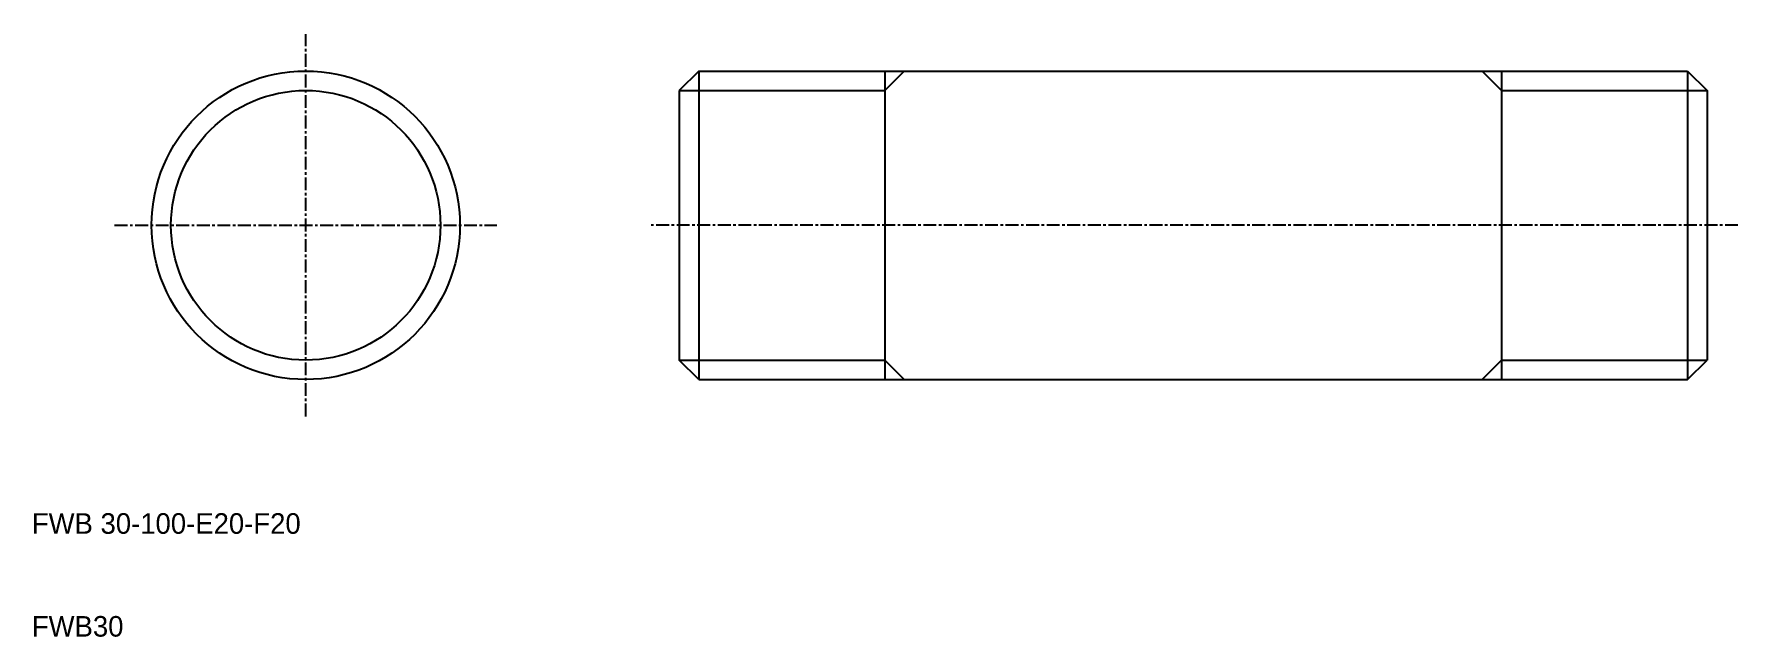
# Model space of a CAD drawing. Extents: x 10 to 176, y 10 to 69.
import ezdxf

# ---------------------------------------------------------------- set-up
doc = ezdxf.new("R2010")
doc.units = 0
doc.linetypes.add('CENTER', pattern=[2, 1.25, -0.25, 0.25, -0.25])
doc.layers.get('0').update_dxf_attribs({"linetype": 'CONTINUOUS'})
doc.layers.add('CENTER', color=1, linetype='CENTER')

msp = doc.modelspace()

# ---------------------------------------------------------------- linework, layer by layer
at = {"color": 7, "linetype": 'CONTINUOUS'}
for p, q in [((74.89, 65), (73, 63.11)), ((74.89, 65), (171.11, 65)), ((74.89, 65), (74.89, 35)), ((93, 65), (93, 35)), ((153, 65), (153, 35)), ((171.11, 65), (171.11, 35)), ((171.11, 65), (173, 63.11)), ((73, 63.11), (73, 36.89)), ((173, 63.11), (173, 36.89)), ((74.89, 35), (73, 36.89)), ((171.11, 35), (173, 36.89)), ((74.89, 35), (171.11, 35))]:
    msp.add_line(p, q, dxfattribs=at)
at = {"color": 3, "linetype": 'CONTINUOUS'}
for p, q in [((94.89, 65), (93, 63.11)), ((151.11, 65), (153, 63.11)), ((73, 63.11), (93, 63.11)), ((153, 63.11), (173, 63.11)), ((73, 36.89), (93, 36.89)), ((94.89, 35), (93, 36.89)), ((151.11, 35), (153, 36.89)), ((153, 36.89), (173, 36.89))]:
    msp.add_line(p, q, dxfattribs=at)
at = {"color": 7, "linetype": 'CONTINUOUS'}
msp.add_circle((36.65, 50), 15, dxfattribs=at)
at = {"color": 3, "linetype": 'CONTINUOUS'}
msp.add_circle((36.65, 50), 13.11, dxfattribs=at)
at = {"layer": 'CENTER', "color": 1, "linetype": 'CENTER'}
for p, q in [((36.65, 31.41), (36.65, 68.59)), ((18.06, 50), (55.24, 50)), ((176, 50), (70, 50))]:
    msp.add_line(p, q, dxfattribs=at)

# ---------------------------------------------------------------- texts
at = {"color": 7, "linetype": 'CONTINUOUS'}
for s, p in [('FWB 30-100-E20-F20', (10, 20)), ('FWB30', (10, 10))]:
    msp.add_text(s, height=2, dxfattribs=at).set_placement(p)

doc.saveas('drawing.dxf')
